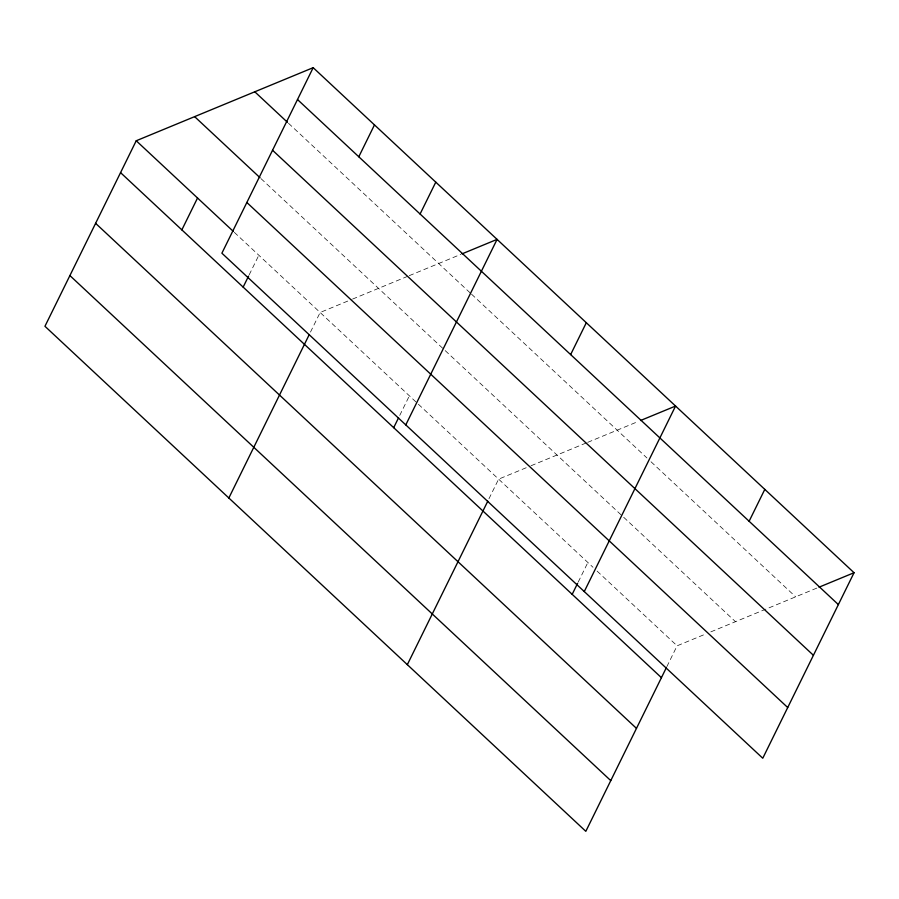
<?xml version="1.0" encoding="UTF-8"?>
<svg xmlns="http://www.w3.org/2000/svg" width="899" height="899" viewBox="0 0 899 899"><rect width="100%" height="100%" fill="white"/><g stroke="black" fill="none" stroke-linecap="round" stroke-linejoin="round"><path stroke-width="0.67" stroke-dasharray="4.5 3.37" d="M249.18 274.858L258.833 255.237M310.481 332.091L320.134 312.481L351.273 299.614M399.729 415.428L409.382 395.807M488.966 498.754L498.619 479.145L529.758 466.278M578.214 582.091L587.867 562.482M666.856 666.653L677.104 645.808L705.659 634.02M352.577 299.075L407.966 276.195M409.247 275.667L460.749 254.395M531.062 465.738L586.451 442.859M587.732 442.33L637.93 421.597M710.839 631.873L817.719 587.721M288.5 123.275L470.48 293.198M471.514 294.153L646.92 457.951M651.022 461.783L795.66 596.835M261.036 178.654L444.173 349.655M445.196 350.621L622.659 516.329M623.692 517.285L735.494 621.692M234.313 232.347L592.992 567.269M597.093 571.101L677.104 645.808"/><path stroke-width="1.35" d="M313.178 67.672L221.896 253.192L762.768 758.239L854.05 572.719L313.178 67.672L136.232 140.761L44.95 326.281L585.822 831.328L666.249 667.878M181.856 229.874L197.533 198.005M243.157 287.107L248.585 276.083M358.802 156.774L374.478 124.905M228.84 498.001L309.278 334.54M420.091 214.018L435.779 182.149M393.695 427.677L398.515 417.878M405.786 424.901L497.08 239.381L462.041 253.855M407.337 664.664L487.764 501.204M570.64 354.588L586.317 322.719M572.18 594.351L577.607 583.316M584.271 591.576L675.565 406.056L640.526 420.518M749.125 521.251L764.802 489.382M819.011 587.193L854.05 572.719M297.502 99.542L838.362 604.589M254.788 91.788L287.478 122.32M272.543 150.245L813.415 655.292M194.633 116.645L260.013 177.699M246.843 202.489L787.715 707.535M136.232 140.761L233.291 231.391M120.556 172.63L661.428 677.677M95.609 223.334L636.481 728.381M69.897 275.577L610.769 780.624"/></g></svg>
